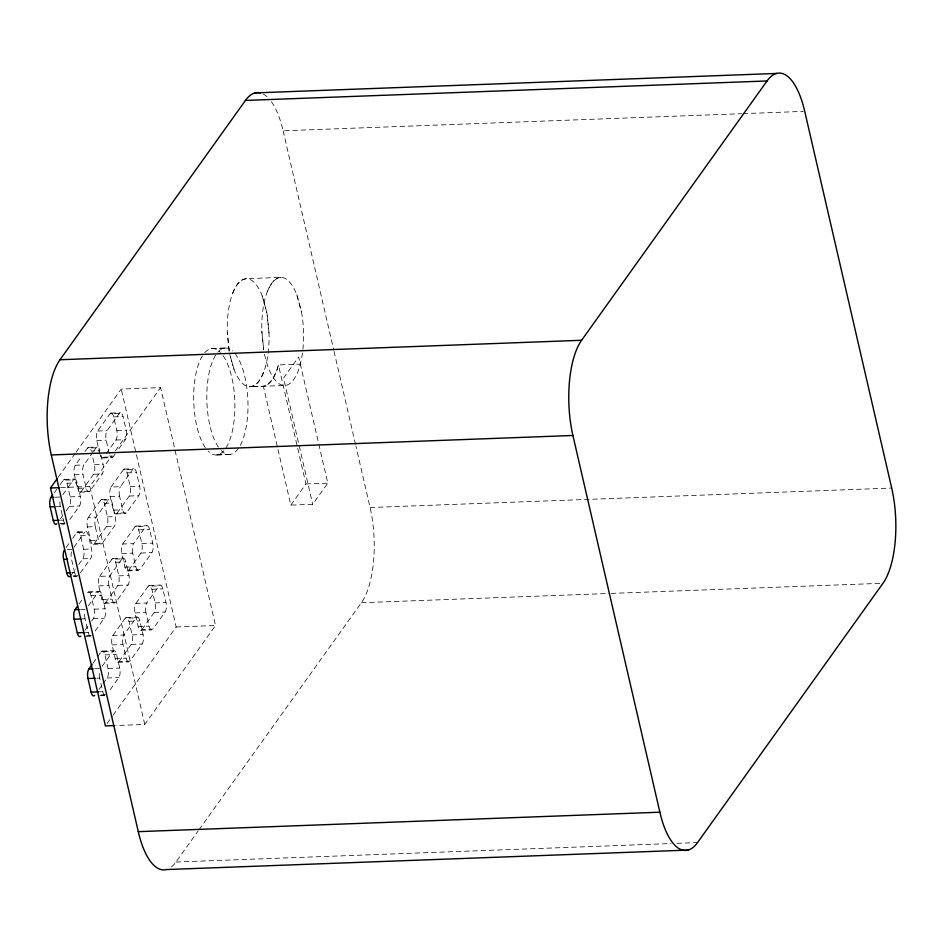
<?xml version="1.0" encoding="UTF-8"?>
<svg xmlns="http://www.w3.org/2000/svg" width="943" height="943" viewBox="0 0 943 943"><rect width="100%" height="100%" fill="white"/><g stroke="black" fill="none" stroke-linecap="round" stroke-linejoin="round"><path stroke-width="0.71" stroke-dasharray="4.71 3.54" d="M300.617 362.925L300.322 364.104L278.456 364.917A54.069 20.829 87.9 0 1 263.392 386.253L290.833 505.106L312.699 504.293L327.81 483.158L298.672 356.949L283.56 378.084L312.699 504.293M229.161 351.114L227.31 332.349A54.081 20.829 87.9 0 1 232.744 293.061C235.243 286.978 239.074 279.093 246.594 278.68L281.108 277.395A54.081 20.829 87.9 0 1 296.809 294.723L301.489 311.909A54.081 20.829 87.9 0 1 292.306 381.314A54.081 20.829 87.9 0 1 264.37 353.578M267.258 291.776C269.769 285.694 273.6 277.808 281.108 277.395C273.6 278.008 269.887 285.67 267.258 291.776A54.081 20.829 87.9 0 0 261.824 331.052L263.675 349.829M232.744 293.061C235.361 286.955 239.074 279.305 246.594 278.68A54.081 20.829 87.9 0 1 262.284 296.019L266.975 313.194L269.014 333.115A54.081 20.829 87.9 0 1 263.58 372.391C261.07 378.485 257.239 386.371 249.73 386.783A54.081 20.829 87.9 0 1 234.029 369.444L229.797 354.497M263.58 372.391C260.952 378.497 257.239 386.159 249.73 386.783L285.257 385.439M58.16 477.264L75.216 453.43M76.065 452.239L121.234 389.07L160.593 387.597L215.523 625.527L144.774 724.436L115.624 725.521M99.923 454.161L96.775 440.558A7.072 2.723 87.9 0 1 97.648 431.034L109.918 413.883L119.313 413.529A7.072 2.723 87.9 0 1 123.073 416.558L126.221 430.173A7.072 2.723 87.9 0 1 125.348 439.697L117.981 449.988M54.27 492.812L56.721 489.382M59.998 484.808L63.275 480.223L73.424 479.846A7.072 2.723 87.9 0 1 77.196 482.887L80.332 496.489A7.072 2.723 87.9 0 1 79.471 506.014L68.014 522.021M100.866 454.903L103.07 464.428A7.072 2.723 87.9 0 1 102.198 473.952L89.927 491.103L81.298 491.421A7.072 2.723 87.9 0 1 77.526 488.391L74.391 474.777A7.072 2.723 87.9 0 1 75.251 465.264L81.805 456.106M85.07 451.532L87.522 448.102L96.151 447.784A7.072 2.723 87.9 0 1 99.923 450.825L91.294 451.143A7.072 2.723 87.9 0 0 87.522 448.102M109.305 453.807L106.17 440.204A7.072 2.723 87.9 0 1 107.042 430.68L119.313 413.529M89.927 491.103A7.072 2.723 87.9 0 1 86.155 488.061L83.019 474.459A7.072 2.723 87.9 0 1 83.892 464.934L92.885 452.357M93.699 451.214L96.151 447.784M62.792 494.721L73.424 479.846M100.217 455.245A7.072 2.723 87.9 0 0 103.683 457.202L105.321 454.915M106.135 453.772L115.954 440.039A7.072 2.723 87.9 0 0 116.826 430.527L113.679 416.912A7.072 2.723 87.9 0 0 109.918 413.883M60.317 518.968L62.768 515.538M66.034 510.965L69.31 506.391A7.072 2.723 87.9 0 0 70.183 496.867L67.036 483.264A7.072 2.723 87.9 0 0 63.275 480.223M81.298 491.421L93.569 474.27A7.072 2.723 87.9 0 0 94.43 464.746L92.237 455.221M144.774 724.436L89.844 486.517L112.005 455.528M115.423 450.766L160.593 387.597M103.683 457.202L113.077 456.848L117.168 451.131M66.116 547.506L69.393 542.932M72.658 538.359L76.748 532.642L84.622 532.347A7.072 2.723 87.9 0 1 88.383 535.376L91.53 548.991A7.072 2.723 87.9 0 1 90.658 558.504L80.025 573.379M88.3 517.401L100.559 500.25L108.433 499.955A7.072 2.723 87.9 0 1 112.205 502.996L115.341 516.599A7.072 2.723 87.9 0 1 114.468 526.123L102.198 543.274L94.335 543.569A7.072 2.723 87.9 0 1 90.563 540.528L87.428 526.925A7.072 2.723 87.9 0 1 88.3 517.401L96.162 517.118L108.433 499.955M111.038 487.024L123.309 469.862L132.692 469.508A7.072 2.723 87.9 0 1 136.464 472.549L139.611 486.152A7.072 2.723 87.9 0 1 138.739 495.676L126.468 512.827L117.073 513.181A7.072 2.723 87.9 0 1 113.301 510.151L110.166 496.537A7.072 2.723 87.9 0 1 111.038 487.024L120.421 486.671L132.692 469.508M73.978 547.211L84.622 532.347M70.525 575.961L75.428 569.089M78.705 564.515L82.795 558.798A7.072 2.723 87.9 0 0 83.656 549.286L80.52 535.671A7.072 2.723 87.9 0 0 76.748 532.642M94.335 543.569L106.606 526.418A7.072 2.723 87.9 0 0 107.478 516.894L104.331 503.291A7.072 2.723 87.9 0 0 100.559 500.25M117.073 513.181L129.344 496.03A7.072 2.723 87.9 0 0 130.217 486.505L127.069 472.903A7.072 2.723 87.9 0 0 123.309 469.862M79.094 603.968L82.359 599.394M99.604 576.385L111.875 559.223L122.024 558.845A7.072 2.723 87.9 0 1 125.796 561.887L128.943 575.489A7.072 2.723 87.9 0 1 128.071 585.014L115.8 602.164L105.64 602.553A7.072 2.723 87.9 0 1 101.879 599.512L98.732 585.898A7.072 2.723 87.9 0 1 99.604 576.385L109.753 576.008L122.024 558.845M122.661 544.028L134.932 526.866L145.847 526.465A7.072 2.723 87.9 0 1 149.607 529.495L152.754 543.109A7.072 2.723 87.9 0 1 151.882 552.622L139.611 569.784L128.696 570.185A7.072 2.723 87.9 0 1 124.924 567.156L121.788 553.541A7.072 2.723 87.9 0 1 122.661 544.028L133.576 543.616L145.847 526.465M88.371 605.854L98.19 592.121A7.072 2.723 87.9 0 1 101.95 595.163L105.097 608.765A7.072 2.723 87.9 0 1 104.225 618.29L94.418 632.01M85.129 630.136L88.406 625.563M91.671 620.989L93.31 618.702A7.072 2.723 87.9 0 0 94.182 609.178L91.035 595.575A7.072 2.723 87.9 0 0 87.275 592.534L98.19 592.121M105.64 602.553L117.91 585.391A7.072 2.723 87.9 0 0 118.783 575.867L115.647 562.264A7.072 2.723 87.9 0 0 111.875 559.223M128.696 570.185L140.967 553.034A7.072 2.723 87.9 0 0 141.839 543.51L138.692 529.907A7.072 2.723 87.9 0 0 134.932 526.866M92.944 663.294L101.125 651.849L112.806 651.413A7.072 2.723 87.9 0 1 116.567 654.454L119.714 668.057A7.072 2.723 87.9 0 1 118.842 677.581L108.209 692.445M112.924 635.417L125.195 618.254L136.11 617.854A7.072 2.723 87.9 0 1 139.882 620.883L143.03 634.498A7.072 2.723 87.9 0 1 142.157 644.01L129.886 661.173L118.971 661.573A7.072 2.723 87.9 0 1 115.199 658.544L112.064 644.929A7.072 2.723 87.9 0 1 112.924 635.417L123.839 635.004L136.11 617.854M135.898 603.402L148.169 586.251L159.084 585.839A7.072 2.723 87.9 0 1 162.856 588.88L166.003 602.483A7.072 2.723 87.9 0 1 165.131 612.007L152.86 629.17L141.945 629.57A7.072 2.723 87.9 0 1 138.173 626.529L135.038 612.926A7.072 2.723 87.9 0 1 135.898 603.402L146.825 603.001L159.084 585.839M102.174 666.288L112.806 651.413M98.98 689.451L102.257 684.877M103.07 683.734L107.16 678.017A7.072 2.723 87.9 0 0 108.032 668.493L104.897 654.89A7.072 2.723 87.9 0 0 101.125 651.849M118.971 661.573L131.242 644.423A7.072 2.723 87.9 0 0 132.103 634.898L128.967 621.296A7.072 2.723 87.9 0 0 125.195 618.254M141.945 629.57L154.216 612.42A7.072 2.723 87.9 0 0 155.076 602.895L151.941 589.292A7.072 2.723 87.9 0 0 148.169 586.251M107.125 723.529L112.241 716.374M113.089 715.183L176.164 626.989L121.234 389.07M290.833 505.106L305.945 483.971L278.456 364.917L276.653 370.799L272.315 379.699L266.834 385.121L263.392 386.265L249.73 386.783M171.496 866.876A70.701 27.229 87.9 0 0 175.952 862.032L198.171 830.96M199.032 829.769L361.405 602.718A70.701 27.229 87.9 0 0 370.092 507.523L355.876 445.933M271.407 101.738A70.701 27.229 87.9 0 1 283.124 130.806L741.552 113.702M743.013 113.643L803.259 111.392M211.762 348.545L224.882 348.061M211.208 348.627L224.328 348.132M110.873 413.128L120.268 412.775M113.679 416.912L123.073 416.558M97.648 431.034L107.042 430.68M116.826 430.527L126.221 430.173M96.775 440.558L106.17 440.204M115.954 440.039L125.348 439.697M88.477 447.347L97.105 447.029M102.728 457.956L111.569 457.603M217.35 454.88L230.469 454.396M216.796 454.962L229.915 454.467M75.251 465.264L83.892 464.934M94.43 464.746L103.07 464.428M124.264 469.107L133.647 468.765M74.391 474.777L83.019 474.459M93.569 474.27L102.198 473.952M127.069 472.903L136.464 472.549M64.23 479.48L74.379 479.091M67.036 483.264L77.196 482.887M60.694 487.602L89.844 486.517M77.526 488.391L86.155 488.061M130.217 486.505L139.611 486.152M80.344 492.175L88.418 491.857M305.945 483.971L327.81 483.158M55.354 497.22L61.154 497.008M70.183 496.867L80.332 496.489M110.166 496.537L119.561 496.183L122.696 509.798A7.072 2.723 87.9 0 0 126.468 512.827M129.344 496.03L138.739 495.676M101.514 499.495L109.388 499.201M104.331 503.291L112.205 502.996M55.932 506.686L60.293 506.521L63.429 520.135A7.072 2.723 87.9 0 0 64.867 523.365M69.31 506.391L79.471 506.014M113.301 510.151L122.696 509.798M116.119 513.935L124.959 513.581M107.478 516.894L115.341 516.599M370.092 507.523L891.701 488.05M60.529 520.241L63.429 520.135M59.939 523.436L67.201 523.165M61.165 524.108L63.7 524.013M87.428 526.925L95.29 526.63L98.437 540.245A7.072 2.723 87.9 0 0 102.198 543.274M106.606 526.418L114.468 526.123M135.886 526.111L146.802 525.711M77.703 531.887L85.577 531.593M138.692 529.907L149.607 529.495M80.52 535.671L88.383 535.376M90.563 540.528L98.437 540.245M93.381 544.323L100.701 544.028M141.839 543.51L152.754 543.109M67.106 549.698L72.352 549.498M83.656 549.286L91.53 548.991M121.788 553.541L132.704 553.14L135.851 566.743A7.072 2.723 87.9 0 0 139.611 569.784M140.967 553.034L151.882 552.622M82.795 558.798L90.658 558.504M112.83 558.48L122.979 558.091M115.647 562.264L125.796 561.887M124.924 567.156L135.851 566.743M71.998 572.719L74.627 572.625A7.072 2.723 87.9 0 0 77.432 576.421L73.495 576.562M127.741 570.939L138.114 570.527M73.141 575.855L78.387 575.666M118.783 575.867L128.943 575.489M98.732 585.898L108.893 585.52L112.028 599.135A7.072 2.723 87.9 0 0 115.8 602.164M117.91 585.391L128.071 585.014M149.124 585.497L160.039 585.096M88.229 591.78L99.145 591.367M151.941 589.292L162.856 588.88M91.035 595.575L101.95 595.163M101.879 599.512L112.028 599.135M104.685 603.296L114.292 602.919M155.076 602.895L166.003 602.483M80.461 609.484L85.919 609.284M94.182 609.178L105.097 608.765M361.405 602.718L609.72 593.453M611.194 593.395L883.013 583.257M135.038 612.926L145.953 612.514L149.088 626.128A7.072 2.723 87.9 0 0 152.86 629.17M154.216 612.42L165.131 612.007M82.324 618.903L85.047 618.797L88.194 632.411A7.072 2.723 87.9 0 0 90.728 636.23M93.31 618.702L104.225 618.29M126.15 617.512L137.065 617.099M128.967 621.296L139.882 620.883M138.173 626.529L149.088 626.128M176.164 626.989L215.523 625.527M140.99 630.325L151.352 629.912M85.459 632.505L88.194 632.411M86.497 635.653L91.954 635.441M85.542 636.407L90.457 636.195M132.103 634.898L143.03 634.498M112.064 644.929L122.979 644.529L126.114 658.131A7.072 2.723 87.9 0 0 129.886 661.173M131.242 644.423L142.157 644.01M102.08 651.094L113.761 650.658M104.897 654.89L116.567 654.454M115.199 658.544L126.114 658.131M118.016 662.328L128.378 661.927M94.689 668.787L100.536 668.575M108.032 668.493L119.714 668.057M96.74 678.206L99.663 678.088L102.811 691.702A7.072 2.723 87.9 0 0 104.791 695.38M107.16 678.017L118.842 677.581M98.426 691.867L102.811 691.702M100.736 694.956L106.571 694.732M99.781 695.71L105.616 695.486M175.952 862.032L671.11 843.549M676.98 843.337L697.549 842.559M104.272 695.427L101.596 695.297L105.074 695.486M65.02 523.848L62.592 523.719L64.654 523.848M76.407 576.338L74.356 576.185L76.878 576.409M296.809 294.723L301.489 311.909M262.284 296.019L266.975 313.194L269.014 333.115M234.029 369.444L229.915 354.792M283.124 130.806L333.716 349.959M334.046 351.397L355.546 444.495M74.627 572.625L71.479 559.022A7.072 2.723 87.9 0 1 71.762 550.629M263.675 349.617L261.824 331.052M229.149 350.914L227.31 332.349M263.297 94.052A70.701 27.229 87.9 0 1 267.906 97.542M223.22 355.841A53.279 20.522 87.9 0 1 233.463 425.21A53.279 20.522 87.9 0 1 208.203 451.178M205.338 447.677A53.279 20.522 87.9 0 1 202.273 356.089M204.772 352.658A53.279 20.522 87.9 0 1 220.485 352.47M234.984 353.542A53.279 20.522 87.9 0 1 246.807 423.159A53.279 20.522 87.9 0 1 221.192 450.554M218.458 447.182A53.279 20.522 87.9 0 1 208.038 379.003A53.279 20.522 87.9 0 1 232.485 350.914M99.663 678.088A7.072 2.723 87.9 0 1 99.392 672.017M122.979 644.529A7.072 2.723 87.9 0 1 123.839 635.004M85.047 618.797A7.072 2.723 87.9 0 1 84.882 612.078M108.893 585.52A7.072 2.723 87.9 0 1 109.753 576.008M95.29 526.63A7.072 2.723 87.9 0 1 96.162 517.118M145.953 612.514A7.072 2.723 87.9 0 1 146.825 603.001M119.561 496.183A7.072 2.723 87.9 0 1 120.421 486.671M132.704 553.14A7.072 2.723 87.9 0 1 133.576 543.616M60.293 506.521A7.072 2.723 87.9 0 1 60.128 499.802M113.077 456.848A7.072 2.723 87.9 0 1 109.612 454.903"/><path stroke-width="1.41" d="M688.001 850.091L166.404 869.552A70.701 27.229 87.9 0 1 138.279 831.655L51.299 454.95A70.701 27.229 87.9 0 1 59.987 359.743L245.451 100.441A70.701 27.229 87.9 0 1 260.492 92.933M114.162 725.58L105.416 725.91L50.498 487.991L57.311 478.455M56.828 523.813A7.072 2.723 87.9 0 1 53.279 520.512L50.132 506.898A7.072 2.723 87.9 0 1 51.005 497.385L52.631 495.099M80.827 636.124A7.072 2.723 87.9 0 1 77.279 632.812L74.132 619.209A7.072 2.723 87.9 0 1 75.004 609.685L77.456 606.255M94.677 695.439A7.072 2.723 87.9 0 1 91.129 692.138L87.982 678.524A7.072 2.723 87.9 0 1 88.854 669.011L92.131 664.438M581.595 340.282L767.048 80.968A70.701 27.229 87.9 0 1 804.721 111.345L891.701 488.05A70.701 27.229 87.9 0 1 883.013 583.257L697.549 842.559A70.701 27.229 87.9 0 1 659.876 812.194L572.908 435.477A70.701 27.229 87.9 0 1 581.595 340.282L59.987 359.743M254.999 92.909L776.596 73.448M245.451 100.441L767.048 80.968M51.299 454.95L572.908 435.477M50.498 487.991L59.244 487.661M51.005 497.385L53.904 497.279M50.132 506.898L54.482 506.745M53.279 520.512L59.079 520.3M64.478 549.793A7.072 2.723 87.9 0 0 63.617 559.317L67.542 559.164M63.617 559.317L66.753 572.92L70.69 572.778M75.004 609.685L79.094 609.532M74.132 619.209L80.957 618.95M77.279 632.812L84.092 632.564M88.854 669.011L93.239 668.846M87.982 678.524L95.29 678.253M91.129 692.138L98.426 691.867M138.279 831.655L659.876 812.194M70.525 575.961A7.072 2.723 87.9 0 1 66.753 572.92"/></g></svg>
